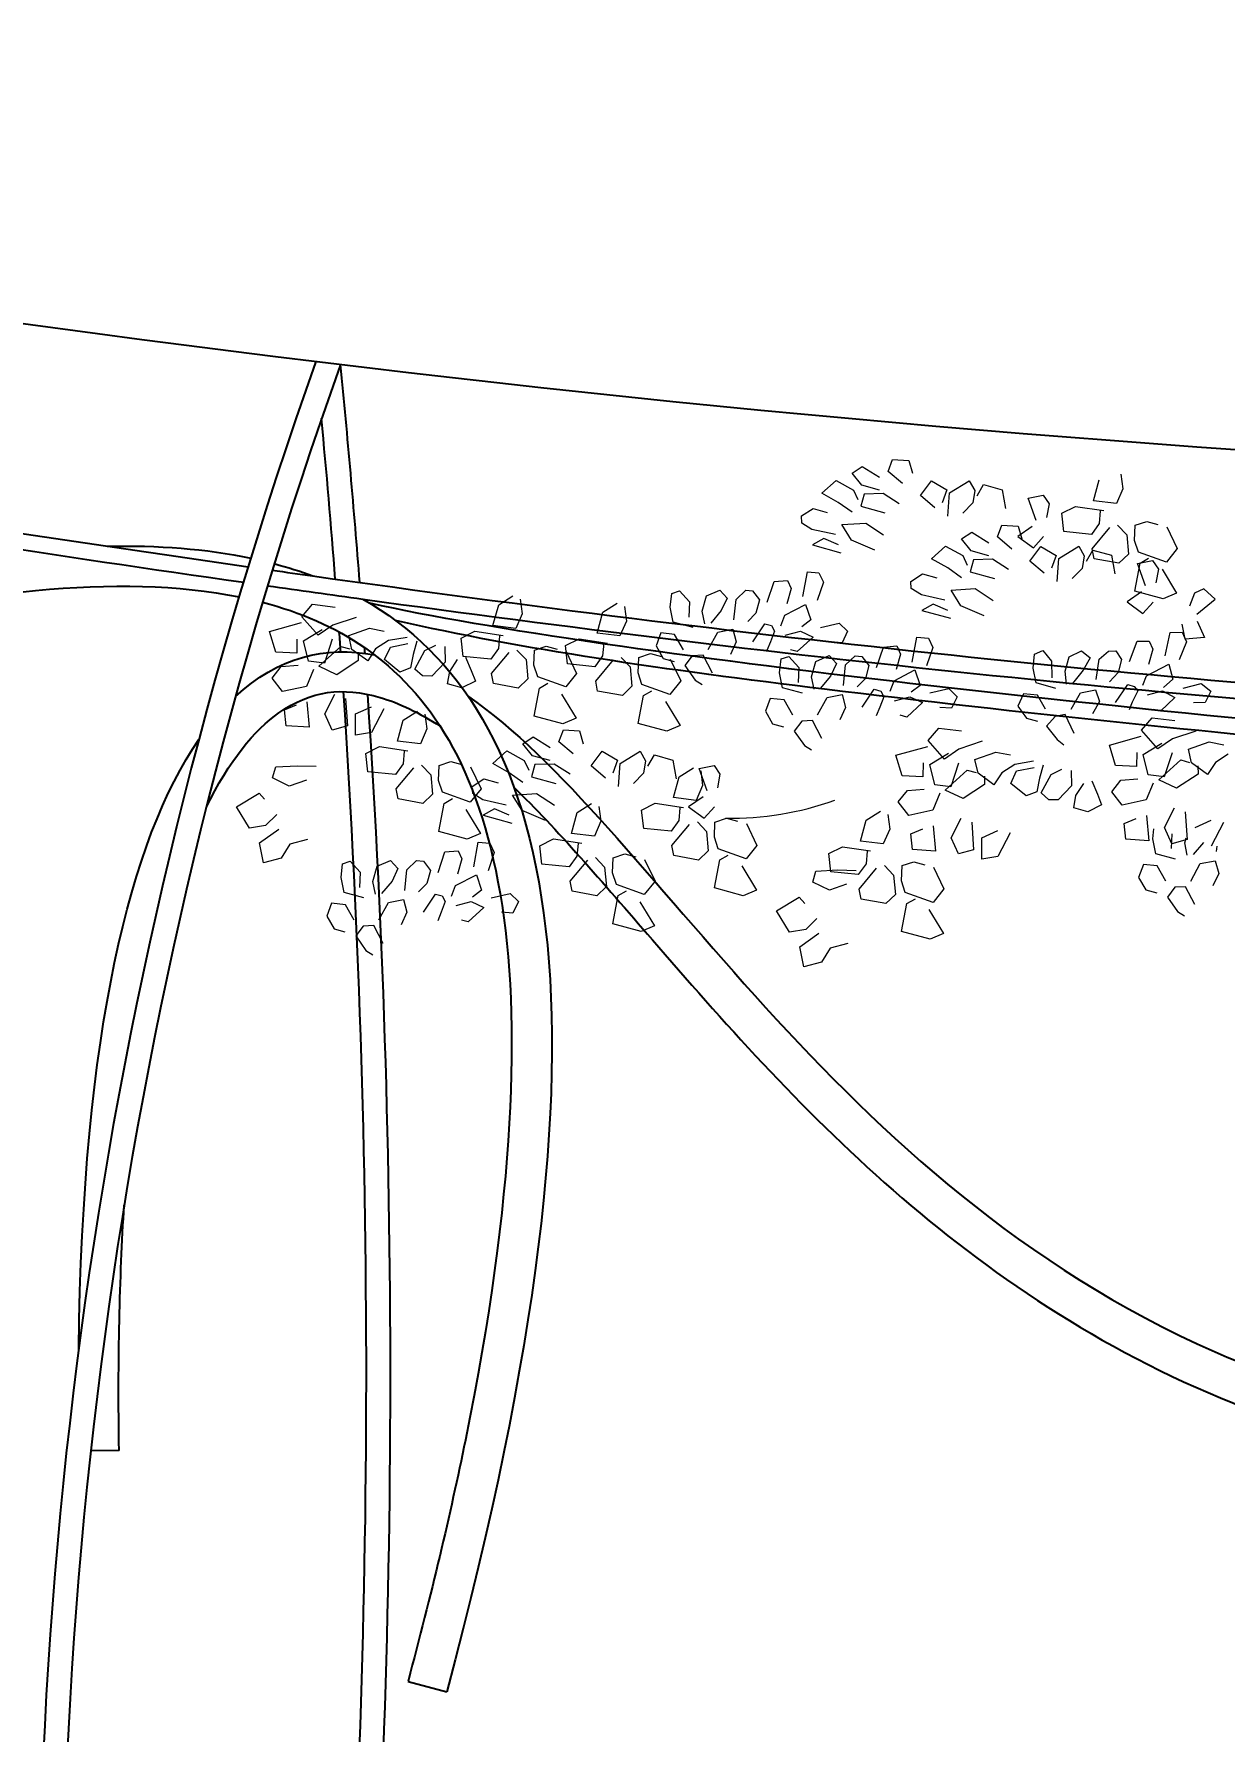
# Model space of a CAD drawing. Header units: metres. Extents: x 10 to 239, y 2 to 253.
# Drawn here: x 82.09 to 83.572, y 172.418 to 174.531 of the extents above; entities that cross this region are included whole.
import ezdxf

# ---------------------------------------------------------------- set-up
doc = ezdxf.new("R2010")
doc.units = ezdxf.units.M
doc.header["$MEASUREMENT"] = 0
doc.layers.get('Defpoints').update_dxf_attribs({"color": 9})
for name, color, linetype in [('-cotas', 252, 'Continuous'), ('1', 7, 'Continuous'), ('1gris oscuro', 253, 'Continuous'), ('1lianas', 9, 'Continuous')]:
    doc.layers.add(name, color=color, linetype=linetype)
doc.layers.add('bloques veg', color=7, linetype='Continuous', lineweight=0, true_color=0xbbd5a5)
doc.styles.get("Standard").update_dxf_attribs({"font": 'arial.ttf'})
doc.dimstyles.get("Standard").update_dxf_attribs({"dimtxt": 0.18, "dimasz": 0.18, "dimexe": 0.18, "dimexo": 0.0625, "dimgap": 0.09, "dimtad": 0, "dimtih": 1, "dimtoh": 1, "dimdec": 4, "dimzin": 0, "dimdsep": 46, "dimtxsty": 'Standard', "dimcen": 0.09, "dimadec": 0, "dimazin": 0, "dimtfac": 1, "dimtdec": 4, "dimtofl": 0, "dimtmove": 0, "dimatfit": 3, "dimfxl": 1, "dimtolj": 1, "dimtzin": 0, "dimarcsym": 0})

# ---------------------------------------------------------------- blocks, each defined once
blk = doc.blocks.new('A$C0C3707A3')
at = {"layer": 'bloques veg'}
for p, q in [((0.6062, 0.4879), (0.6161, 0.4946)), ((0.6158, 0.4761), (0.6062, 0.4879)), ((0.6161, 0.4946), (0.6331, 0.4842)), ((0.6417, 0.4901), (0.6459, 0.5017)), ((0.6559, 0.4781), (0.6417, 0.4901)), ((0.6459, 0.5017), (0.662, 0.5009)), ((0.662, 0.5009), (0.6656, 0.4883)), ((0.8717, 0.4889), (0.8736, 0.4744)), ((0.5764, 0.468), (0.5902, 0.4806)), ((0.5902, 0.4806), (0.6075, 0.4713)), ((0.6075, 0.4713), (0.612, 0.462)), ((0.6332, 0.4714), (0.6158, 0.4761)), ((0.6737, 0.4664), (0.6846, 0.4809)), ((0.6846, 0.4809), (0.6997, 0.4722)), ((0.6997, 0.4722), (0.6951, 0.4595)), ((0.7024, 0.4692), (0.7219, 0.4814)), ((0.7219, 0.4814), (0.7275, 0.4717)), ((0.7275, 0.4717), (0.7254, 0.4595)), ((0.7296, 0.4665), (0.736, 0.4776)), ((0.736, 0.4776), (0.7545, 0.4726)), ((0.7545, 0.4726), (0.7577, 0.4543)), ((0.8448, 0.4624), (0.8503, 0.483)), ((0.8736, 0.4744), (0.8674, 0.4598)), ((0.5564, 0.4454), (0.5677, 0.4529)), ((0.5677, 0.4529), (0.5818, 0.4491)), ((0.5926, 0.459), (0.5764, 0.468)), ((0.6064, 0.4495), (0.5926, 0.459)), ((0.6181, 0.4673), (0.6149, 0.4554)), ((0.6149, 0.4554), (0.6388, 0.449)), ((0.6369, 0.4681), (0.6181, 0.4673)), ((0.6528, 0.458), (0.6369, 0.4681)), ((0.6879, 0.4544), (0.6737, 0.4664)), ((0.7009, 0.4463), (0.7024, 0.4692)), ((0.7254, 0.4595), (0.7157, 0.4493)), ((0.7802, 0.4646), (0.795, 0.4676)), ((0.7883, 0.4426), (0.7802, 0.4646)), ((0.795, 0.4676), (0.8009, 0.459)), ((0.8009, 0.459), (0.7985, 0.4457)), ((0.8135, 0.4498), (0.827, 0.4567)), ((0.827, 0.4567), (0.855, 0.4527)), ((0.8674, 0.4598), (0.8448, 0.4624)), ((0.5568, 0.4383), (0.5564, 0.4454)), ((0.5668, 0.4322), (0.5568, 0.4383)), ((0.5961, 0.4371), (0.6198, 0.4389)), ((0.6059, 0.4217), (0.5961, 0.4371)), ((0.6198, 0.4389), (0.6376, 0.4272)), ((0.7502, 0.4261), (0.7544, 0.4377)), ((0.7544, 0.4377), (0.7705, 0.4369)), ((0.7844, 0.4367), (0.7701, 0.4266)), ((0.7705, 0.4369), (0.7741, 0.4243)), ((0.8157, 0.4318), (0.8135, 0.4498)), ((0.8504, 0.4399), (0.8429, 0.4292)), ((0.8515, 0.4525), (0.8504, 0.4399)), ((0.8687, 0.4386), (0.8778, 0.4291)), ((0.8856, 0.4235), (0.8861, 0.4385)), ((0.8861, 0.4385), (0.8976, 0.4424)), ((0.8976, 0.4424), (0.9085, 0.4395)), ((0.9172, 0.4372), (0.9277, 0.4158)), ((0.5899, 0.4272), (0.5668, 0.4322)), ((0.5784, 0.4233), (0.5674, 0.4169)), ((0.593, 0.417), (0.5784, 0.4233)), ((0.6289, 0.4121), (0.6059, 0.4217)), ((0.7147, 0.424), (0.7246, 0.4306)), ((0.7243, 0.4121), (0.7147, 0.424)), ((0.7246, 0.4306), (0.7416, 0.4202)), ((0.7644, 0.4141), (0.7502, 0.4261)), ((0.7701, 0.4266), (0.7857, 0.4154)), ((0.7857, 0.4154), (0.7957, 0.4267)), ((0.8429, 0.4292), (0.8157, 0.4318)), ((0.8437, 0.415), (0.861, 0.436)), ((0.8778, 0.4291), (0.8796, 0.41)), ((0.8895, 0.412), (0.8856, 0.4235)), ((0.5674, 0.4169), (0.5956, 0.4093)), ((0.6849, 0.404), (0.6988, 0.4166)), ((0.7011, 0.395), (0.6849, 0.404)), ((0.6988, 0.4166), (0.716, 0.4073)), ((0.716, 0.4073), (0.7205, 0.398)), ((0.7266, 0.4033), (0.7234, 0.3914)), ((0.7417, 0.4074), (0.7243, 0.4121)), ((0.7454, 0.4041), (0.7266, 0.4033)), ((0.7613, 0.394), (0.7454, 0.4041)), ((0.7822, 0.4024), (0.7931, 0.4169)), ((0.7931, 0.4169), (0.8082, 0.4082)), ((0.8082, 0.4082), (0.8036, 0.3955)), ((0.8094, 0.3823), (0.8109, 0.4052)), ((0.8109, 0.4052), (0.8304, 0.4174)), ((0.8304, 0.4174), (0.836, 0.4078)), ((0.836, 0.4078), (0.8339, 0.3955)), ((0.8381, 0.4025), (0.8445, 0.4136)), ((0.8458, 0.4051), (0.8437, 0.415)), ((0.8445, 0.4136), (0.863, 0.4087)), ((0.8702, 0.4009), (0.8458, 0.4051)), ((0.863, 0.4087), (0.8662, 0.3903)), ((0.8796, 0.41), (0.8702, 0.4009)), ((0.8887, 0.4006), (0.9035, 0.4036)), ((0.9171, 0.4023), (0.8895, 0.412)), ((0.8912, 0.4011), (0.8995, 0.4059)), ((0.9035, 0.4036), (0.9094, 0.3951)), ((0.9277, 0.4158), (0.9171, 0.4023)), ((0.5583, 0.3658), (0.5626, 0.3903)), ((0.5626, 0.3903), (0.574, 0.3895)), ((0.574, 0.3895), (0.5785, 0.3802)), ((0.6649, 0.3815), (0.6762, 0.3889)), ((0.6762, 0.3889), (0.6903, 0.3851)), ((0.7149, 0.3855), (0.7011, 0.395)), ((0.7234, 0.3914), (0.7473, 0.385)), ((0.7964, 0.3904), (0.7822, 0.4024)), ((0.8339, 0.3955), (0.8242, 0.3853)), ((0.8861, 0.3734), (0.8912, 0.4011)), ((0.8968, 0.3787), (0.8887, 0.4006)), ((0.9094, 0.3951), (0.907, 0.3818)), ((0.9129, 0.3953), (0.9275, 0.3716)), ((0.4286, 0.368), (0.4363, 0.3706)), ((0.4363, 0.3706), (0.4462, 0.3598)), ((0.4629, 0.3658), (0.4761, 0.3716)), ((0.4761, 0.3716), (0.4833, 0.3638)), ((0.4923, 0.3626), (0.5017, 0.3717)), ((0.5017, 0.3717), (0.5085, 0.371)), ((0.5085, 0.371), (0.5155, 0.3622)), ((0.5231, 0.3601), (0.5297, 0.3805)), ((0.5297, 0.3805), (0.5428, 0.3816)), ((0.5465, 0.3736), (0.5424, 0.3584)), ((0.5428, 0.3816), (0.5465, 0.3736)), ((0.5785, 0.3802), (0.5724, 0.362)), ((0.6653, 0.3744), (0.6649, 0.3815)), ((0.6753, 0.3682), (0.6653, 0.3744)), ((0.7046, 0.3732), (0.7283, 0.3749)), ((0.7144, 0.3577), (0.7046, 0.3732)), ((0.7283, 0.3749), (0.7461, 0.3632)), ((0.8929, 0.3727), (0.8786, 0.3626)), ((0.9143, 0.3658), (0.8861, 0.3734)), ((0.9275, 0.3716), (0.9143, 0.3658)), ((0.945, 0.3716), (0.9404, 0.3588)), ((0.9543, 0.3761), (0.945, 0.3716)), ((0.9656, 0.366), (0.9543, 0.3761)), ((0.0635, 0.3425), (0.0738, 0.3549)), ((0.0738, 0.3549), (0.0963, 0.3523)), ((0.2522, 0.335), (0.2578, 0.3556)), ((0.2578, 0.3556), (0.2718, 0.3646)), ((0.2791, 0.3615), (0.2811, 0.347)), ((0.3607, 0.349), (0.3748, 0.358)), ((0.3821, 0.3549), (0.384, 0.3404)), ((0.4273, 0.3544), (0.4286, 0.368)), ((0.4303, 0.3396), (0.4273, 0.3544)), ((0.4462, 0.3598), (0.4457, 0.3448)), ((0.4589, 0.3506), (0.4629, 0.3658)), ((0.4833, 0.3638), (0.4777, 0.3514)), ((0.4903, 0.3422), (0.4923, 0.3626)), ((0.5155, 0.3622), (0.512, 0.3491)), ((0.5406, 0.3473), (0.5609, 0.3581)), ((0.5609, 0.3581), (0.5661, 0.3428)), ((0.6984, 0.3632), (0.6753, 0.3682)), ((0.6869, 0.3593), (0.6759, 0.3529)), ((0.6759, 0.3529), (0.7041, 0.3454)), ((0.7015, 0.353), (0.6869, 0.3593)), ((0.7374, 0.3481), (0.7144, 0.3577)), ((0.8786, 0.3626), (0.8942, 0.3514)), ((0.8942, 0.3514), (0.9042, 0.3627)), ((0.9476, 0.3511), (0.9656, 0.366)), ((0.0316, 0.3278), (0.0631, 0.3368)), ((0.0795, 0.3243), (0.0635, 0.3425)), ((0.1169, 0.3422), (0.0939, 0.3344)), ((0.2811, 0.347), (0.2748, 0.3324)), ((0.3552, 0.3283), (0.3607, 0.349)), ((0.384, 0.3404), (0.3778, 0.3258)), ((0.4499, 0.3344), (0.4303, 0.3396)), ((0.4614, 0.3383), (0.4589, 0.3506)), ((0.4777, 0.3514), (0.4674, 0.339)), ((0.512, 0.3491), (0.5039, 0.3408)), ((0.5091, 0.3208), (0.5208, 0.3386)), ((0.5208, 0.3386), (0.5273, 0.3369)), ((0.5273, 0.3369), (0.5305, 0.3314)), ((0.5366, 0.3367), (0.5406, 0.3473)), ((0.5661, 0.3428), (0.5573, 0.3358)), ((0.5758, 0.3355), (0.5944, 0.3399)), ((0.5944, 0.3399), (0.6027, 0.3318)), ((0.9363, 0.3262), (0.9333, 0.341)), ((0.948, 0.344), (0.9554, 0.3281)), ((0.0378, 0.3075), (0.0316, 0.3278)), ((0.0587, 0.3205), (0.0585, 0.3066)), ((0.0653, 0.3188), (0.0834, 0.3302)), ((0.0704, 0.2988), (0.0653, 0.3188)), ((0.0939, 0.3344), (0.0795, 0.3243)), ((0.0936, 0.3205), (0.0861, 0.2969)), ((0.1098, 0.3243), (0.1303, 0.3316)), ((0.1131, 0.3106), (0.1098, 0.3243)), ((0.1303, 0.3316), (0.1447, 0.3289)), ((0.1492, 0.3195), (0.1365, 0.3113)), ((0.1675, 0.3228), (0.1492, 0.3195)), ((0.177, 0.3191), (0.1735, 0.306)), ((0.221, 0.3224), (0.2344, 0.3293)), ((0.2231, 0.3044), (0.221, 0.3224)), ((0.2344, 0.3293), (0.2624, 0.3253)), ((0.2748, 0.3324), (0.2522, 0.335)), ((0.2589, 0.3251), (0.2579, 0.3125)), ((0.3239, 0.3158), (0.3374, 0.3226)), ((0.3374, 0.3226), (0.3654, 0.3186)), ((0.3778, 0.3258), (0.3552, 0.3283)), ((0.4182, 0.3289), (0.4136, 0.3162)), ((0.4318, 0.3276), (0.4182, 0.3289)), ((0.4405, 0.3125), (0.4318, 0.3276)), ((0.465, 0.3129), (0.4743, 0.3302)), ((0.4743, 0.3302), (0.4891, 0.3332)), ((0.4927, 0.3206), (0.487, 0.3081)), ((0.4891, 0.3332), (0.4927, 0.3206)), ((0.5265, 0.3208), (0.5231, 0.3124)), ((0.5305, 0.3314), (0.5265, 0.3208)), ((0.5411, 0.3274), (0.5561, 0.3315)), ((0.5686, 0.3258), (0.5531, 0.3114)), ((0.5561, 0.3315), (0.5686, 0.3258)), ((0.5974, 0.3205), (0.5859, 0.3212)), ((0.6027, 0.3318), (0.5974, 0.3205)), ((0.6668, 0.3018), (0.6711, 0.3263)), ((0.6711, 0.3263), (0.6825, 0.3256)), ((0.6825, 0.3256), (0.687, 0.3162)), ((0.8812, 0.3038), (0.8889, 0.3239)), ((0.8889, 0.3239), (0.9006, 0.3242)), ((0.9006, 0.3242), (0.9043, 0.3163)), ((0.9164, 0.3095), (0.9215, 0.3326)), ((0.9215, 0.3326), (0.9332, 0.333)), ((0.9377, 0.3236), (0.9305, 0.3057)), ((0.9332, 0.333), (0.9377, 0.3236)), ((0.9554, 0.3281), (0.9363, 0.3262)), ((0.0585, 0.3066), (0.0378, 0.3075)), ((0.0806, 0.2937), (0.1022, 0.3135)), ((0.1022, 0.3135), (0.1109, 0.3112)), ((0.1287, 0.2994), (0.1131, 0.3106)), ((0.1193, 0.3078), (0.1194, 0.2996)), ((0.1365, 0.3113), (0.1287, 0.2994)), ((0.1454, 0.3008), (0.151, 0.3132)), ((0.151, 0.3132), (0.1683, 0.3168)), ((0.1735, 0.306), (0.1711, 0.2927)), ((0.1755, 0.2916), (0.185, 0.3099)), ((0.185, 0.3099), (0.1958, 0.3152)), ((0.2047, 0.314), (0.2053, 0.2987)), ((0.2503, 0.3018), (0.2231, 0.3044)), ((0.2253, 0.3038), (0.2311, 0.2906)), ((0.2579, 0.3125), (0.2503, 0.3018)), ((0.2512, 0.2876), (0.2684, 0.3085)), ((0.2761, 0.3111), (0.2852, 0.3017)), ((0.293, 0.2961), (0.2936, 0.3111)), ((0.2936, 0.3111), (0.3051, 0.315)), ((0.3051, 0.315), (0.3159, 0.3121)), ((0.326, 0.2978), (0.3239, 0.3158)), ((0.3246, 0.3098), (0.3351, 0.2883)), ((0.3608, 0.3059), (0.3533, 0.2951)), ((0.3541, 0.2809), (0.3714, 0.3019)), ((0.3618, 0.3184), (0.3608, 0.3059)), ((0.379, 0.3045), (0.3881, 0.2951)), ((0.396, 0.2895), (0.3965, 0.3045)), ((0.3965, 0.3045), (0.408, 0.3084)), ((0.408, 0.3084), (0.4188, 0.3055)), ((0.4136, 0.3162), (0.4207, 0.3038)), ((0.4207, 0.3038), (0.4316, 0.3009)), ((0.4275, 0.3031), (0.4381, 0.2817)), ((0.4494, 0.3066), (0.4421, 0.2969)), ((0.46, 0.3072), (0.4494, 0.3066)), ((0.4693, 0.2896), (0.46, 0.3072)), ((0.5358, 0.2904), (0.5371, 0.304)), ((0.5371, 0.304), (0.5448, 0.3066)), ((0.5448, 0.3066), (0.5547, 0.2958)), ((0.5531, 0.3114), (0.5465, 0.3131)), ((0.5714, 0.3018), (0.5846, 0.3076)), ((0.5846, 0.3076), (0.5918, 0.2998)), ((0.6008, 0.2986), (0.6102, 0.3077)), ((0.6102, 0.3077), (0.617, 0.307)), ((0.617, 0.307), (0.624, 0.2982)), ((0.6316, 0.2962), (0.6382, 0.3165)), ((0.6382, 0.3165), (0.6513, 0.3176)), ((0.655, 0.3097), (0.6509, 0.2945)), ((0.6513, 0.3176), (0.655, 0.3097)), ((0.687, 0.3162), (0.6809, 0.2981)), ((0.7862, 0.2967), (0.7875, 0.3103)), ((0.7875, 0.3103), (0.7955, 0.314)), ((0.7955, 0.314), (0.8043, 0.3035)), ((0.8043, 0.3035), (0.8046, 0.2871)), ((0.818, 0.294), (0.8218, 0.3081)), ((0.8218, 0.3081), (0.8339, 0.3142)), ((0.8339, 0.3142), (0.8425, 0.3072)), ((0.8425, 0.3072), (0.8358, 0.2951)), ((0.8484, 0.2859), (0.8515, 0.306)), ((0.8515, 0.306), (0.8606, 0.314)), ((0.8606, 0.314), (0.8677, 0.3144)), ((0.8677, 0.3144), (0.8736, 0.3059)), ((0.8736, 0.3059), (0.8701, 0.2929)), ((0.9043, 0.3163), (0.9002, 0.3011)), ((0.0344, 0.2817), (0.0433, 0.2932)), ((0.0433, 0.2932), (0.0599, 0.2946)), ((0.0751, 0.2905), (0.0683, 0.2737)), ((0.0861, 0.2969), (0.0704, 0.2988)), ((0.0982, 0.2855), (0.0806, 0.2937)), ((0.1194, 0.2996), (0.0982, 0.2855)), ((0.1607, 0.2885), (0.1454, 0.3008)), ((0.1711, 0.2927), (0.1607, 0.2885)), ((0.183, 0.2849), (0.1755, 0.2916)), ((0.2053, 0.2987), (0.1923, 0.2847)), ((0.2077, 0.2771), (0.2098, 0.2894)), ((0.2098, 0.2894), (0.2176, 0.3012)), ((0.2311, 0.2906), (0.2352, 0.2802)), ((0.2532, 0.2777), (0.2512, 0.2876)), ((0.2852, 0.3017), (0.2871, 0.2826)), ((0.2969, 0.2846), (0.293, 0.2961)), ((0.3351, 0.2883), (0.3246, 0.2749)), ((0.3533, 0.2951), (0.326, 0.2978)), ((0.3881, 0.2951), (0.39, 0.276)), ((0.3998, 0.278), (0.396, 0.2895)), ((0.4421, 0.2969), (0.4523, 0.2826)), ((0.5388, 0.2756), (0.5358, 0.2904)), ((0.5547, 0.2958), (0.5542, 0.2808)), ((0.5674, 0.2866), (0.5714, 0.3018)), ((0.5699, 0.2743), (0.5674, 0.2866)), ((0.5862, 0.2874), (0.5759, 0.275)), ((0.5918, 0.2998), (0.5862, 0.2874)), ((0.5988, 0.2782), (0.6008, 0.2986)), ((0.6205, 0.2852), (0.6124, 0.2769)), ((0.624, 0.2982), (0.6205, 0.2852)), ((0.6491, 0.2833), (0.6694, 0.2942)), ((0.6694, 0.2942), (0.6746, 0.2788)), ((0.7892, 0.282), (0.7862, 0.2967)), ((0.8192, 0.2809), (0.818, 0.294)), ((0.8358, 0.2951), (0.8252, 0.2816)), ((0.8701, 0.2929), (0.8617, 0.2835)), ((0.8947, 0.2805), (0.8984, 0.2899)), ((0.8984, 0.2899), (0.9201, 0.3016)), ((0.9242, 0.2865), (0.9151, 0.2785)), ((0.9201, 0.3016), (0.9242, 0.2865)), ((0.0448, 0.2684), (0.0344, 0.2817)), ((0.0683, 0.2737), (0.0448, 0.2684)), ((0.1923, 0.2847), (0.183, 0.2849)), ((0.2218, 0.2733), (0.2077, 0.2771)), ((0.2352, 0.2802), (0.2218, 0.2733)), ((0.2777, 0.2735), (0.2532, 0.2777)), ((0.2871, 0.2826), (0.2777, 0.2735)), ((0.2935, 0.246), (0.2986, 0.2737)), ((0.3246, 0.2749), (0.2969, 0.2846)), ((0.2986, 0.2737), (0.3069, 0.2785)), ((0.3561, 0.2711), (0.3541, 0.2809)), ((0.3806, 0.2669), (0.3561, 0.2711)), ((0.39, 0.276), (0.3806, 0.2669)), ((0.4275, 0.2682), (0.3998, 0.278)), ((0.4016, 0.267), (0.4098, 0.2718)), ((0.4381, 0.2817), (0.4275, 0.2682)), ((0.4523, 0.2826), (0.4593, 0.2783)), ((0.5584, 0.2704), (0.5388, 0.2756)), ((0.5828, 0.2662), (0.5976, 0.2692)), ((0.5976, 0.2692), (0.6012, 0.2566)), ((0.6176, 0.2569), (0.6293, 0.2747)), ((0.6293, 0.2747), (0.6358, 0.2729)), ((0.6358, 0.2729), (0.639, 0.2674)), ((0.6451, 0.2728), (0.6491, 0.2833)), ((0.6746, 0.2788), (0.6658, 0.2719)), ((0.6843, 0.2716), (0.7029, 0.2759)), ((0.7029, 0.2759), (0.7112, 0.2678)), ((0.777, 0.2713), (0.7714, 0.2588)), ((0.7906, 0.2699), (0.777, 0.2713)), ((0.8088, 0.2767), (0.7892, 0.282)), ((0.7986, 0.2562), (0.7906, 0.2699)), ((0.8242, 0.2563), (0.8332, 0.2725)), ((0.8332, 0.2725), (0.848, 0.2755)), ((0.848, 0.2755), (0.8519, 0.264)), ((0.8679, 0.2632), (0.8797, 0.281)), ((0.8797, 0.281), (0.8862, 0.2792)), ((0.8897, 0.2748), (0.8843, 0.2635)), ((0.8862, 0.2792), (0.8897, 0.2748)), ((0.8992, 0.2711), (0.9142, 0.2752)), ((0.9264, 0.2685), (0.9122, 0.2548)), ((0.9142, 0.2752), (0.9264, 0.2685)), ((0.9347, 0.2779), (0.9522, 0.2825)), ((0.9522, 0.2825), (0.9619, 0.2752)), ((0.9619, 0.2752), (0.9565, 0.2639)), ((0.0469, 0.2504), (0.0587, 0.2554)), ((0.0689, 0.2585), (0.0715, 0.2334)), ((0.0867, 0.2467), (0.0965, 0.2662)), ((0.1071, 0.2622), (0.1091, 0.2349)), ((0.1169, 0.2468), (0.1329, 0.2541)), ((0.1451, 0.252), (0.133, 0.2285)), ((0.3204, 0.2679), (0.3349, 0.2442)), ((0.3965, 0.2393), (0.4016, 0.267)), ((0.4233, 0.2612), (0.4379, 0.2375)), ((0.5267, 0.2649), (0.5221, 0.2522)), ((0.5221, 0.2522), (0.5292, 0.2398)), ((0.5403, 0.2636), (0.5267, 0.2649)), ((0.549, 0.2485), (0.5403, 0.2636)), ((0.5735, 0.2489), (0.5828, 0.2662)), ((0.6012, 0.2566), (0.5955, 0.2442)), ((0.635, 0.2569), (0.6316, 0.2485)), ((0.639, 0.2674), (0.635, 0.2569)), ((0.6496, 0.2634), (0.6646, 0.2675)), ((0.6771, 0.2619), (0.6616, 0.2474)), ((0.6646, 0.2675), (0.6771, 0.2619)), ((0.7059, 0.2565), (0.6944, 0.2572)), ((0.7112, 0.2678), (0.7059, 0.2565)), ((0.7714, 0.2588), (0.7799, 0.2472)), ((0.8519, 0.264), (0.8451, 0.2518)), ((0.8843, 0.2635), (0.8812, 0.2561)), ((0.9122, 0.2548), (0.9057, 0.2566)), ((0.9565, 0.2639), (0.9448, 0.2635)), ((0.0486, 0.2348), (0.0469, 0.2504)), ((0.0715, 0.2334), (0.0486, 0.2348)), ((0.094, 0.2308), (0.0867, 0.2467)), ((0.1091, 0.2349), (0.094, 0.2308)), ((0.1171, 0.2258), (0.1169, 0.2468)), ((0.1587, 0.2204), (0.1643, 0.2411)), ((0.1643, 0.2411), (0.1783, 0.2501)), ((0.1856, 0.247), (0.1876, 0.2325)), ((0.3218, 0.2384), (0.2935, 0.246)), ((0.3349, 0.2442), (0.3218, 0.2384)), ((0.4247, 0.2318), (0.3965, 0.2393)), ((0.4379, 0.2375), (0.4247, 0.2318)), ((0.5292, 0.2398), (0.5401, 0.2369)), ((0.5579, 0.2426), (0.5506, 0.2329)), ((0.5685, 0.2433), (0.5579, 0.2426)), ((0.5778, 0.2257), (0.5685, 0.2433)), ((0.6616, 0.2474), (0.655, 0.2492)), ((0.683, 0.2243), (0.6933, 0.2367)), ((0.6933, 0.2367), (0.7159, 0.2341)), ((0.7799, 0.2472), (0.7908, 0.2443)), ((0.8083, 0.2489), (0.7999, 0.2395)), ((0.7999, 0.2395), (0.8104, 0.2263)), ((0.8181, 0.2509), (0.8083, 0.2489)), ((0.8271, 0.2323), (0.8181, 0.2509)), ((0.8938, 0.2359), (0.9041, 0.2482)), ((0.9099, 0.2176), (0.8938, 0.2359)), ((0.9041, 0.2482), (0.9267, 0.2457)), ((0.9472, 0.2355), (0.9242, 0.2277)), ((0.133, 0.2285), (0.1171, 0.2258)), ((0.1813, 0.2179), (0.1587, 0.2204)), ((0.1876, 0.2325), (0.1813, 0.2179)), ((0.2827, 0.2186), (0.2927, 0.2253)), ((0.2923, 0.2067), (0.2827, 0.2186)), ((0.2927, 0.2253), (0.3097, 0.2149)), ((0.3182, 0.2207), (0.3225, 0.2324)), ((0.3324, 0.2088), (0.3182, 0.2207)), ((0.3225, 0.2324), (0.3386, 0.2316)), ((0.3386, 0.2316), (0.3422, 0.219)), ((0.5506, 0.2329), (0.5608, 0.2186)), ((0.5608, 0.2186), (0.5678, 0.2144)), ((0.6512, 0.2096), (0.6827, 0.2186)), ((0.6991, 0.2061), (0.683, 0.2243)), ((0.7364, 0.224), (0.7134, 0.2162)), ((0.8104, 0.2263), (0.8171, 0.221)), ((0.862, 0.2211), (0.8935, 0.2302)), ((0.8682, 0.2009), (0.862, 0.2211)), ((0.8956, 0.2121), (0.9138, 0.2235)), ((0.9242, 0.2277), (0.9099, 0.2176)), ((0.9401, 0.2177), (0.9607, 0.2249)), ((0.9607, 0.2249), (0.9751, 0.2222)), ((0.1274, 0.2079), (0.1409, 0.2147)), ((0.1296, 0.1898), (0.1274, 0.2079)), ((0.1409, 0.2147), (0.1689, 0.2107)), ((0.1654, 0.2105), (0.1644, 0.198)), ((0.253, 0.1987), (0.2668, 0.2113)), ((0.2668, 0.2113), (0.2841, 0.202)), ((0.2841, 0.202), (0.2886, 0.1926)), ((0.3097, 0.2021), (0.2923, 0.2067)), ((0.3502, 0.197), (0.3611, 0.2116)), ((0.3611, 0.2116), (0.3762, 0.2029)), ((0.3762, 0.2029), (0.3717, 0.1901)), ((0.3789, 0.1998), (0.3985, 0.212)), ((0.3985, 0.212), (0.404, 0.2024)), ((0.404, 0.2024), (0.4019, 0.1902)), ((0.4061, 0.1972), (0.4126, 0.2083)), ((0.4126, 0.2083), (0.431, 0.2033)), ((0.431, 0.2033), (0.4343, 0.185)), ((0.6574, 0.1893), (0.6512, 0.2096)), ((0.6783, 0.2023), (0.6781, 0.1884)), ((0.6848, 0.2006), (0.703, 0.212)), ((0.7134, 0.2162), (0.6991, 0.2061)), ((0.7132, 0.2023), (0.7057, 0.1787)), ((0.7293, 0.2061), (0.7499, 0.2134)), ((0.7326, 0.1924), (0.7293, 0.2061)), ((0.7499, 0.2134), (0.7643, 0.2107)), ((0.7688, 0.2013), (0.7561, 0.1931)), ((0.7871, 0.2046), (0.7688, 0.2013)), ((0.8891, 0.2139), (0.8889, 0.2)), ((0.9007, 0.1921), (0.8956, 0.2121)), ((0.911, 0.1871), (0.9326, 0.2069)), ((0.924, 0.2138), (0.9165, 0.1902)), ((0.9326, 0.2069), (0.9413, 0.2045)), ((0.9434, 0.204), (0.9401, 0.2177)), ((0.9591, 0.1928), (0.9434, 0.204)), ((0.9669, 0.2047), (0.9591, 0.1928)), ((0.9796, 0.2129), (0.9669, 0.2047)), ((0.0356, 0.1831), (0.0386, 0.194)), ((0.0386, 0.194), (0.0598, 0.1952)), ((0.0598, 0.1952), (0.0784, 0.1949)), ((0.1568, 0.1872), (0.1296, 0.1898)), ((0.1644, 0.198), (0.1568, 0.1872)), ((0.1577, 0.173), (0.1749, 0.194)), ((0.1826, 0.1966), (0.1917, 0.1872)), ((0.1917, 0.1872), (0.1936, 0.1681)), ((0.1995, 0.1816), (0.2, 0.1966)), ((0.2, 0.1966), (0.2116, 0.2005)), ((0.2116, 0.2005), (0.2224, 0.1976)), ((0.2311, 0.1952), (0.2416, 0.1738)), ((0.2692, 0.1897), (0.253, 0.1987)), ((0.2829, 0.1802), (0.2692, 0.1897)), ((0.2946, 0.198), (0.2914, 0.186)), ((0.2914, 0.186), (0.3153, 0.1796)), ((0.3135, 0.1987), (0.2946, 0.198)), ((0.3294, 0.1887), (0.3135, 0.1987)), ((0.3645, 0.1851), (0.3502, 0.197)), ((0.3774, 0.177), (0.3789, 0.1998)), ((0.4019, 0.1902), (0.3922, 0.18)), ((0.4316, 0.1663), (0.4371, 0.1869)), ((0.4371, 0.1869), (0.4512, 0.1959)), ((0.4568, 0.1952), (0.4716, 0.1983)), ((0.4649, 0.1733), (0.4568, 0.1952)), ((0.4585, 0.1928), (0.4604, 0.1783)), ((0.4716, 0.1983), (0.4774, 0.1897)), ((0.4774, 0.1897), (0.475, 0.1764)), ((0.6781, 0.1884), (0.6574, 0.1893)), ((0.6899, 0.1806), (0.6848, 0.2006)), ((0.7002, 0.1755), (0.7218, 0.1953)), ((0.7218, 0.1953), (0.7305, 0.193)), ((0.7483, 0.1812), (0.7326, 0.1924)), ((0.7389, 0.1896), (0.739, 0.1814)), ((0.7561, 0.1931), (0.7483, 0.1812)), ((0.7649, 0.1826), (0.7706, 0.195)), ((0.7706, 0.195), (0.7878, 0.1986)), ((0.7931, 0.1878), (0.7907, 0.1745)), ((0.7966, 0.2009), (0.7931, 0.1878)), ((0.795, 0.1734), (0.8046, 0.1917)), ((0.8046, 0.1917), (0.8153, 0.197)), ((0.8243, 0.1958), (0.8248, 0.1805)), ((0.8448, 0.1856), (0.8506, 0.1724)), ((0.8647, 0.175), (0.8736, 0.1866)), ((0.8889, 0.2), (0.8682, 0.2009)), ((0.8736, 0.1866), (0.8903, 0.188)), ((0.9165, 0.1902), (0.9007, 0.1921)), ((0.9286, 0.1789), (0.911, 0.1871)), ((0.9498, 0.193), (0.9286, 0.1789)), ((0.9497, 0.2011), (0.9498, 0.193)), ((0, 0.1543), (0.0223, 0.1681)), ((0.0223, 0.1681), (0.0277, 0.162)), ((0.0521, 0.1752), (0.0356, 0.1831)), ((0.0689, 0.1812), (0.0521, 0.1752)), ((0.1597, 0.1632), (0.1577, 0.173)), ((0.1936, 0.1681), (0.1841, 0.1589)), ((0.2034, 0.1701), (0.1995, 0.1816)), ((0.231, 0.1603), (0.2034, 0.1701)), ((0.2416, 0.1738), (0.231, 0.1603)), ((0.2329, 0.1761), (0.2442, 0.1836)), ((0.2334, 0.169), (0.2329, 0.1761)), ((0.2434, 0.1629), (0.2334, 0.169)), ((0.2442, 0.1836), (0.2584, 0.1798)), ((0.2726, 0.1678), (0.2964, 0.1696)), ((0.2824, 0.1524), (0.2726, 0.1678)), ((0.2964, 0.1696), (0.3141, 0.1579)), ((0.4604, 0.1783), (0.4542, 0.1637)), ((0.6539, 0.1635), (0.6628, 0.175)), ((0.6628, 0.175), (0.6795, 0.1764)), ((0.6947, 0.1723), (0.6879, 0.1555)), ((0.7057, 0.1787), (0.6899, 0.1806)), ((0.7178, 0.1673), (0.7002, 0.1755)), ((0.739, 0.1814), (0.7178, 0.1673)), ((0.7802, 0.1703), (0.7649, 0.1826)), ((0.7907, 0.1745), (0.7802, 0.1703)), ((0.8025, 0.1667), (0.795, 0.1734)), ((0.8248, 0.1805), (0.8118, 0.1665)), ((0.8272, 0.1589), (0.8293, 0.1712)), ((0.8293, 0.1712), (0.8372, 0.183)), ((0.8506, 0.1724), (0.8548, 0.162)), ((0.8751, 0.1618), (0.8647, 0.175)), ((0.9055, 0.1839), (0.8987, 0.1671)), ((0.013, 0.1333), (0, 0.1543)), ((0.1841, 0.1589), (0.1597, 0.1632)), ((0.2, 0.1314), (0.2051, 0.1591)), ((0.2051, 0.1591), (0.2134, 0.1639)), ((0.2268, 0.1533), (0.2414, 0.1296)), ((0.2664, 0.1578), (0.2434, 0.1629)), ((0.2549, 0.1539), (0.2439, 0.1476)), ((0.2695, 0.1477), (0.2549, 0.1539)), ((0.3054, 0.1427), (0.2824, 0.1524)), ((0.3312, 0.1303), (0.3367, 0.151)), ((0.3367, 0.151), (0.3508, 0.16)), ((0.3581, 0.1569), (0.36, 0.1424)), ((0.4003, 0.1537), (0.4138, 0.1606)), ((0.4025, 0.1357), (0.4003, 0.1537)), ((0.4138, 0.1606), (0.4418, 0.1566)), ((0.4542, 0.1637), (0.4316, 0.1663)), ((0.4382, 0.1564), (0.4372, 0.1438)), ((0.461, 0.1674), (0.4466, 0.1573)), ((0.4466, 0.1573), (0.4622, 0.1461)), ((0.4622, 0.1461), (0.4722, 0.1574)), ((0.6223, 0.1452), (0.6363, 0.1542)), ((0.6436, 0.1511), (0.6456, 0.1366)), ((0.6643, 0.1502), (0.6539, 0.1635)), ((0.6879, 0.1555), (0.6643, 0.1502)), ((0.8118, 0.1665), (0.8025, 0.1667)), ((0.8413, 0.1551), (0.8272, 0.1589)), ((0.8548, 0.162), (0.8413, 0.1551)), ((0.8987, 0.1671), (0.8751, 0.1618)), ((0.8992, 0.1518), (0.9018, 0.1267)), ((0.917, 0.1401), (0.9269, 0.1595)), ((0.9375, 0.1555), (0.9394, 0.1283)), ((0.0289, 0.1361), (0.013, 0.1333)), ((0.0399, 0.147), (0.0289, 0.1361)), ((0.2439, 0.1476), (0.2721, 0.14)), ((0.36, 0.1424), (0.3538, 0.1278)), ((0.4297, 0.1331), (0.4025, 0.1357)), ((0.4372, 0.1438), (0.4297, 0.1331)), ((0.4305, 0.1189), (0.4478, 0.1398)), ((0.4555, 0.1424), (0.4646, 0.133)), ((0.4724, 0.1274), (0.4729, 0.1424)), ((0.4729, 0.1424), (0.4844, 0.1463)), ((0.4844, 0.1463), (0.4953, 0.1434)), ((0.5039, 0.1411), (0.5145, 0.1196)), ((0.6167, 0.1246), (0.6223, 0.1452)), ((0.6456, 0.1366), (0.6393, 0.122)), ((0.6665, 0.1322), (0.6783, 0.1372)), ((0.6884, 0.1403), (0.691, 0.1151)), ((0.7062, 0.1285), (0.7161, 0.148)), ((0.7267, 0.144), (0.7286, 0.1167)), ((0.7365, 0.1286), (0.7524, 0.1359)), ((0.8773, 0.1437), (0.8891, 0.1487)), ((0.8789, 0.1282), (0.8773, 0.1437)), ((0.9056, 0.1288), (0.9065, 0.1387)), ((0.9244, 0.1241), (0.917, 0.1401)), ((0.9473, 0.1401), (0.9632, 0.1475)), ((0.9754, 0.1454), (0.9633, 0.1219)), ((0.0231, 0.119), (0.0419, 0.1326)), ((0.0271, 0.0993), (0.0231, 0.119)), ((0.0531, 0.1179), (0.0447, 0.1039)), ((0.0706, 0.1225), (0.0531, 0.1179)), ((0.2283, 0.1239), (0.2, 0.1314)), ((0.2414, 0.1296), (0.2283, 0.1239)), ((0.2349, 0.0965), (0.2391, 0.121)), ((0.2391, 0.121), (0.2505, 0.1202)), ((0.2505, 0.1202), (0.255, 0.1109)), ((0.2999, 0.1178), (0.3134, 0.1247)), ((0.3021, 0.0998), (0.2999, 0.1178)), ((0.3134, 0.1247), (0.3414, 0.1206)), ((0.3538, 0.1278), (0.3312, 0.1303)), ((0.3379, 0.1204), (0.3368, 0.1079)), ((0.4325, 0.109), (0.4305, 0.1189)), ((0.4646, 0.133), (0.4664, 0.1139)), ((0.4763, 0.1159), (0.4724, 0.1274)), ((0.5145, 0.1196), (0.5039, 0.1062)), ((0.5855, 0.112), (0.5989, 0.1189)), ((0.5989, 0.1189), (0.6269, 0.1149)), ((0.6393, 0.122), (0.6167, 0.1246)), ((0.6681, 0.1166), (0.6665, 0.1322)), ((0.7136, 0.1126), (0.7062, 0.1285)), ((0.7367, 0.1076), (0.7365, 0.1286)), ((0.7646, 0.1338), (0.7525, 0.1103)), ((0.9018, 0.1267), (0.8789, 0.1282)), ((0.9086, 0.1141), (0.9056, 0.1288)), ((0.9244, 0.1339), (0.9239, 0.1193)), ((0.9394, 0.1283), (0.9244, 0.1241)), ((0.9371, 0.125), (0.9385, 0.1301)), ((0.9396, 0.1127), (0.9371, 0.125)), ((0.9557, 0.1255), (0.9456, 0.1134)), ((0.9686, 0.1166), (0.9691, 0.1219)), ((0.0447, 0.1039), (0.0271, 0.0993)), ((0.1052, 0.0987), (0.1128, 0.1013)), ((0.1128, 0.1013), (0.1227, 0.0905)), ((0.1395, 0.0965), (0.1527, 0.1022)), ((0.1527, 0.1022), (0.1599, 0.0945)), ((0.1689, 0.0932), (0.1783, 0.1023)), ((0.1783, 0.1023), (0.1851, 0.1017)), ((0.1851, 0.1017), (0.192, 0.0928)), ((0.1996, 0.0908), (0.2062, 0.1111)), ((0.2062, 0.1111), (0.2193, 0.1123)), ((0.223, 0.1043), (0.2189, 0.0891)), ((0.2193, 0.1123), (0.223, 0.1043)), ((0.255, 0.1109), (0.249, 0.0927)), ((0.3368, 0.1079), (0.3293, 0.0971)), ((0.3302, 0.0829), (0.3474, 0.1039)), ((0.3551, 0.1065), (0.3642, 0.0971)), ((0.372, 0.0915), (0.3725, 0.1065)), ((0.3725, 0.1065), (0.384, 0.1104)), ((0.384, 0.1104), (0.3949, 0.1075)), ((0.4036, 0.1051), (0.4141, 0.0837)), ((0.457, 0.1048), (0.4325, 0.109)), ((0.4664, 0.1139), (0.457, 0.1048)), ((0.4729, 0.0773), (0.478, 0.105)), ((0.5039, 0.1062), (0.4763, 0.1159)), ((0.478, 0.105), (0.4862, 0.1098)), ((0.5876, 0.094), (0.5855, 0.112)), ((0.6224, 0.1021), (0.6148, 0.0914)), ((0.6234, 0.1146), (0.6224, 0.1021)), ((0.6406, 0.1007), (0.6497, 0.0913)), ((0.6575, 0.0857), (0.658, 0.1007)), ((0.658, 0.1007), (0.6696, 0.1046)), ((0.691, 0.1151), (0.6681, 0.1166)), ((0.6696, 0.1046), (0.6804, 0.1017)), ((0.7286, 0.1167), (0.7136, 0.1126)), ((0.7525, 0.1103), (0.7367, 0.1076)), ((0.8964, 0.1034), (0.8918, 0.0906)), ((0.91, 0.102), (0.8964, 0.1034)), ((0.9281, 0.1088), (0.9086, 0.1141)), ((0.9188, 0.0869), (0.91, 0.102)), ((0.9433, 0.0873), (0.9526, 0.1046)), ((0.9526, 0.1046), (0.9674, 0.1076)), ((0.9674, 0.1076), (0.971, 0.095)), ((0.1038, 0.0851), (0.1052, 0.0987)), ((0.1069, 0.0703), (0.1038, 0.0851)), ((0.1227, 0.0905), (0.1222, 0.0755)), ((0.1354, 0.0813), (0.1395, 0.0965)), ((0.1599, 0.0945), (0.1542, 0.082)), ((0.1669, 0.0728), (0.1689, 0.0932)), ((0.192, 0.0928), (0.1885, 0.0798)), ((0.2171, 0.078), (0.2375, 0.0888)), ((0.2375, 0.0888), (0.2427, 0.0735)), ((0.3293, 0.0971), (0.3021, 0.0998)), ((0.3642, 0.0971), (0.366, 0.078)), ((0.3759, 0.08), (0.372, 0.0915)), ((0.4997, 0.0992), (0.5143, 0.0755)), ((0.57, 0.0838), (0.5729, 0.0947)), ((0.5729, 0.0947), (0.5942, 0.0959)), ((0.6148, 0.0914), (0.5876, 0.094)), ((0.5942, 0.0959), (0.6128, 0.0956)), ((0.6157, 0.0772), (0.6329, 0.0981)), ((0.6497, 0.0913), (0.6516, 0.0722)), ((0.6614, 0.0742), (0.6575, 0.0857)), ((0.6891, 0.0994), (0.6996, 0.0779)), ((0.8918, 0.0906), (0.899, 0.0782)), ((0.971, 0.095), (0.9653, 0.0826)), ((0.1264, 0.0651), (0.1069, 0.0703)), ((0.1379, 0.069), (0.1354, 0.0813)), ((0.1542, 0.082), (0.1439, 0.0697)), ((0.1885, 0.0798), (0.1805, 0.0715)), ((0.1856, 0.0515), (0.1974, 0.0693)), ((0.1974, 0.0693), (0.2039, 0.0676)), ((0.2039, 0.0676), (0.207, 0.0621)), ((0.2131, 0.0674), (0.2171, 0.078)), ((0.2427, 0.0735), (0.2338, 0.0665)), ((0.2524, 0.0662), (0.271, 0.0705)), ((0.271, 0.0705), (0.2793, 0.0625)), ((0.3322, 0.0731), (0.3302, 0.0829)), ((0.3566, 0.0689), (0.3322, 0.0731)), ((0.366, 0.078), (0.3566, 0.0689)), ((0.3725, 0.0413), (0.3776, 0.0691)), ((0.4035, 0.0703), (0.3759, 0.08)), ((0.3776, 0.0691), (0.3859, 0.0738)), ((0.4141, 0.0837), (0.4035, 0.0703)), ((0.5011, 0.0697), (0.4729, 0.0773)), ((0.5143, 0.0755), (0.5011, 0.0697)), ((0.5344, 0.055), (0.5567, 0.0688)), ((0.5567, 0.0688), (0.5621, 0.0627)), ((0.5865, 0.0759), (0.57, 0.0838)), ((0.6033, 0.0819), (0.5865, 0.0759)), ((0.6177, 0.0673), (0.6157, 0.0772)), ((0.6422, 0.0631), (0.6177, 0.0673)), ((0.6516, 0.0722), (0.6422, 0.0631)), ((0.6891, 0.0645), (0.6614, 0.0742)), ((0.6631, 0.0633), (0.6714, 0.068)), ((0.6996, 0.0779), (0.6891, 0.0645)), ((0.899, 0.0782), (0.9098, 0.0753)), ((0.9277, 0.081), (0.9204, 0.0713)), ((0.9204, 0.0713), (0.9305, 0.057)), ((0.9383, 0.0817), (0.9277, 0.081)), ((0.9475, 0.0641), (0.9383, 0.0817)), ((0.0947, 0.0596), (0.0901, 0.0469)), ((0.1083, 0.0583), (0.0947, 0.0596)), ((0.117, 0.0431), (0.1083, 0.0583)), ((0.1416, 0.0435), (0.1509, 0.0608)), ((0.1509, 0.0608), (0.1656, 0.0639)), ((0.1692, 0.0513), (0.1636, 0.0388)), ((0.1656, 0.0639), (0.1692, 0.0513)), ((0.203, 0.0515), (0.1996, 0.0431)), ((0.207, 0.0621), (0.203, 0.0515)), ((0.2176, 0.0581), (0.2327, 0.0622)), ((0.2451, 0.0565), (0.2296, 0.0421)), ((0.2327, 0.0622), (0.2451, 0.0565)), ((0.2739, 0.0511), (0.2625, 0.0519)), ((0.2793, 0.0625), (0.2739, 0.0511)), ((0.3993, 0.0632), (0.4139, 0.0396)), ((0.5474, 0.034), (0.5344, 0.055)), ((0.658, 0.0356), (0.6631, 0.0633)), ((0.6849, 0.0575), (0.6994, 0.0338)), ((0.9305, 0.057), (0.9375, 0.0528)), ((0.0901, 0.0469), (0.0973, 0.0345)), ((0.0973, 0.0345), (0.1081, 0.0316)), ((0.1259, 0.0373), (0.1187, 0.0276)), ((0.1366, 0.0379), (0.1259, 0.0373)), ((0.1458, 0.0203), (0.1366, 0.0379)), ((0.2296, 0.0421), (0.2231, 0.0438)), ((0.4007, 0.0338), (0.3725, 0.0413)), ((0.4139, 0.0396), (0.4007, 0.0338)), ((0.5633, 0.0368), (0.5474, 0.034)), ((0.5743, 0.0478), (0.5633, 0.0368)), ((0.6863, 0.028), (0.658, 0.0356)), ((0.6994, 0.0338), (0.6863, 0.028)), ((0.1187, 0.0276), (0.1288, 0.0132)), ((0.5575, 0.0197), (0.5763, 0.0333)), ((0.5615, 0), (0.5575, 0.0197)), ((0.5875, 0.0186), (0.5791, 0.0046)), ((0.605, 0.0233), (0.5875, 0.0186)), ((0.1288, 0.0132), (0.1358, 0.009)), ((0.5791, 0.0046), (0.5615, 0))]:
    blk.add_line(p, q, dxfattribs=at)
blk.add_arc((0.4855, 0.4545), 0.3083, 269.5704, 290.0425, dxfattribs=at)
blk = doc.blocks.new('*D90')
at = {"layer": '-cotas', "color": 0, "lineweight": -2, "transparency": 16777216}
for p, q in [((35.5997, 175.5332), (35.5997, 162.1857)), ((89.3642, 175.5332), (89.3642, 162.1857)), ((35.7797, 162.3657), (58.2102, 162.3657)), ((89.1842, 162.3657), (59.8709, 162.3657))]:
    blk.add_line(p, q, dxfattribs=at)
at = {"layer": '-cotas', "color": 0, "transparency": 16777216}
for points in [[(35.7797, 162.3957), (35.7797, 162.3357), (35.5997, 162.3657)], [(89.1842, 162.3957), (89.1842, 162.3357), (89.3642, 162.3657)]]:
    blk.add_solid(points, dxfattribs=at)
at = {"layer": 'Defpoints', "color": 0, "transparency": 16777216}
for p in [(35.5997, 175.5957), (89.3642, 175.5957), (89.3642, 162.3657)]:
    blk.add_point(p, dxfattribs=at)
at = {"layer": '-cotas', "color": 0, "transparency": 16777216, "insert": (59.0405, 162.3657), "char_height": 0.3, "attachment_point": 5}
blk.add_mtext('\\A1;53.7645', dxfattribs=at)

msp = doc.modelspace()

# ---------------------------------------------------------------- linework, layer by layer
at = {"layer": '1'}
for centre, radius, start, end in [((88.07159, 172.12028), 5.97613, 160.41849, 183.608239), ((88.09072, 172.11558), 5.96573, 160.372798, 183.618392), ((59.4886, 43.1172), 130.60066, 77.2146481, 83.2715595)]:
    msp.add_arc(centre, radius, start, end, dxfattribs=at)
for points, knots in [([(80.76166, 174.38849), (83.19585, 173.91866), (85.46358, 173.83995), (87.56484, 174.15237), (87.57515, 174.1539), (87.58547, 174.15544), (87.59578, 174.157), (88.19889, 174.24784), (88.78827, 174.37095), (89.36416, 174.52572)], [0, 0, 0, 0, 0.54614712, 0.54614712, 0.54614712, 0.54882905, 0.54882905, 0.54882905, 0.70570788, 0.70570788, 0.70570788, 0.70570788]), ([(80.72442, 174.12311), (80.72613, 174.12285), (81.26931, 174.03818), (81.81611, 173.94486), (82.35656, 173.86745)], [11.99698212, 11.99698212, 11.99698212, 11.99698212, 12, 12.95824682, 12.95824682, 12.95824682, 12.95824682]), ([(80.72163, 174.10319), (80.80173, 174.09076), (80.88191, 174.07816), (81.42476, 173.99166), (81.88929, 173.91422), (82.35068, 173.84809)], [11.99713115, 11.99713115, 11.99713115, 11.99713115, 12.1389589, 12.1389589, 12.95644701, 12.95644701, 12.95644701, 12.95644701]), ([(82.38669, 173.86315), (82.40334, 173.86078), (82.41999, 173.85843), (82.43663, 173.85609), (82.96796, 173.7815), (83.49454, 173.72312), (84.03111, 173.69134)], [12.97605562, 12.97605562, 12.97605562, 12.97605562, 13.00559047, 13.00559047, 13.00559047, 13.94850257, 13.94850257, 13.94850257, 13.94850257]), ([(82.38078, 173.84374), (82.42028, 173.83817), (82.45978, 173.83263), (82.49925, 173.82719), (83.00705, 173.75714), (83.51123, 173.70227), (84.02458, 173.67169)], [12.97421744, 12.97421744, 12.97421744, 12.97421744, 13.04426511, 13.04426511, 13.04426511, 13.94537478, 13.94537478, 13.94537478, 13.94537478])]:
    msp.add_open_spline(points, degree=3, knots=knots, dxfattribs=at)
at = {"layer": '1gris oscuro'}
for radius, start, end in [(12.76649, 4.434295, 5.657928), (12.73649, 4.463807, 5.366142), (12.73649, 4.054971, 4.166155), (12.76649, 4.037164, 4.069015), (12.73649, 355.588675, 3.831651), (12.76649, 355.575205, 3.807007)]:
    msp.add_arc((69.76731, 172.86083), radius, start, end, dxfattribs=at)
msp.add_open_spline([(84.01404, 173.63941), (83.49863, 173.6833), (82.80932, 173.75559), (82.5082, 173.82197)], degree=3, dxfattribs=at)
msp.add_open_spline([(84.00776, 173.61987), (83.94711, 173.62504), (83.88434, 173.63059), (83.57726, 173.65869), (83.31374, 173.68567), (82.87814, 173.73886), (82.69835, 173.76427), (82.53999, 173.80072)], degree=3, knots=[6.00519817, 6.00519817, 6.00519817, 6.00519817, 6.1173049, 6.1173049, 6.53594412, 6.53594412, 6.87909029, 6.87909029, 6.87909029, 6.87909029], dxfattribs=at)
at = {"layer": '1lianas'}
for p, q in [((82.19585, 172.76708), (82.16061, 172.76654)), ((82.55567, 172.47938), (82.60396, 172.46643))]:
    msp.add_line(p, q, dxfattribs=at)
for points in [[(82.18103, 173.89309), (82.24403, 173.89428), (82.30411, 173.88997), (82.35988, 173.87827)], [(82.3892, 173.87132), (82.40567, 173.86694), (82.42173, 173.86185), (82.43732, 173.856)], [(82.49925, 173.82719), (82.73791, 173.69196), (82.8331, 173.32123), (82.60396, 172.46643)], [(82.34087, 173.70594), (82.39349, 173.75466), (82.45288, 173.76939), (82.51404, 173.75769)], [(82.14562, 172.893), (82.15053, 173.28895), (82.20974, 173.52786), (82.29514, 173.6522)], [(82.19585, 172.76708), (82.19413, 172.88036), (82.19648, 172.98201), (82.20227, 173.07271)]]:
    msp.add_open_spline(points, degree=3, dxfattribs=at)
for points, knots in [([(80.63156, 173.46122), (80.72015, 173.48018), (80.81395, 173.50526), (81.11739, 173.59312), (81.34009, 173.66696), (81.74341, 173.77839), (81.92641, 173.82245), (82.18445, 173.8465), (82.27008, 173.84516), (82.34525, 173.83001)], [5.2847668, 5.2847668, 5.2847668, 5.2847668, 5.4600159, 5.4600159, 5.8295157, 5.8295157, 6.1285984, 6.1285984, 6.2960356, 6.2960356, 6.2960356, 6.2960356]), ([(82.37462, 173.82325), (82.42188, 173.81091), (82.46449, 173.79246), (82.58301, 173.71029), (82.64326, 173.61815), (82.69734, 173.30272), (82.68827, 173.08097), (82.6083, 172.6874), (82.58462, 172.58737), (82.55567, 172.47938)], [6.31825811, 6.31825811, 6.31825811, 6.31825811, 6.42768099, 6.42768099, 6.66907584, 6.66907584, 6.9104707, 6.9104707, 6.98467641, 6.98467641, 6.98467641, 6.98467641]), ([(82.30434, 173.56738), (82.33294, 173.62623), (82.3645, 173.66427), (82.43518, 173.71364), (82.47383, 173.71809), (82.54456, 173.69797), (82.56968, 173.6858), (82.59597, 173.66858)], [0.44699148, 0.44699148, 0.44699148, 0.44699148, 0.63703325, 0.63703325, 0.8879712, 0.8879712, 1.01469605, 1.01469605, 1.01469605, 1.01469605]), ([(82.63088, 173.70573), (82.8585, 173.55), (83.11665, 173.02767), (83.72572, 172.8265), (83.8161, 172.80433)], [1.0251364, 1.0251364, 1.0251364, 1.0251364, 2, 2.1601545, 2.1601545, 2.1601545, 2.1601545]), ([(82.68756, 173.59306), (82.74056, 173.54146), (82.79722, 173.47545), (83.03039, 173.20603), (83.24791, 172.96061), (83.65425, 172.7975), (83.72996, 172.77368), (83.80866, 172.75451)], [1.1553837, 1.1553837, 1.1553837, 1.1553837, 1.3898471, 1.3898471, 2.0271795, 2.0271795, 2.1627206, 2.1627206, 2.1627206, 2.1627206])]:
    msp.add_open_spline(points, degree=3, knots=knots, dxfattribs=at)

# ---------------------------------------------------------------- block references
at = {"layer": 'bloques veg', "color": 2, "xscale": 1.260409816243446, "yscale": 1.260409816243446, "zscale": 1.260409816243446, "rotation": 359.6145960760396}
msp.add_blockref('A$C0C3707A3', (82.34069, 173.37403), dxfattribs=at)

# ---------------------------------------------------------------- dimensions: what is measured, and where the dimension line sits
at = {"layer": '-cotas'}
dim = msp.add_linear_dim(base=(89.36416, 162.36569), p1=(35.59966, 175.59571), p2=(89.36416, 175.59571), angle=0, dimstyle='Standard', override={"dimtxt": 0.3}, dxfattribs=at)
dim.commit()
dim.dimension.update_dxf_attribs({"geometry": '*D90', "text_midpoint": (59.04055, 162.36569), "dimtype": 161})

doc.saveas('drawing.dxf')
